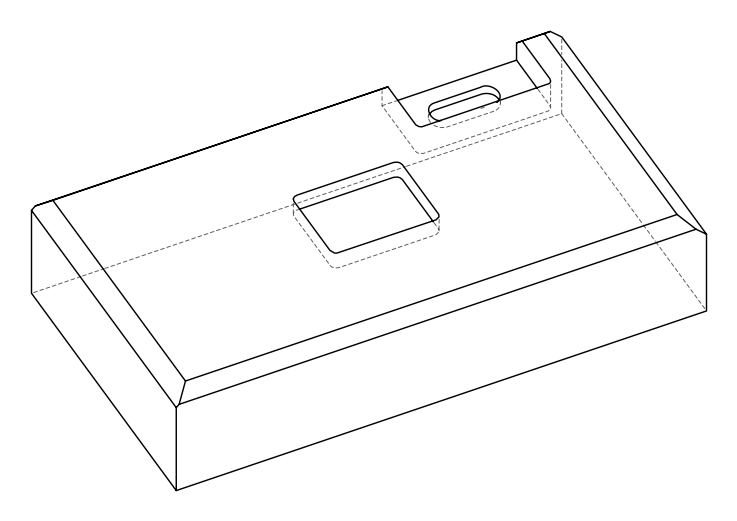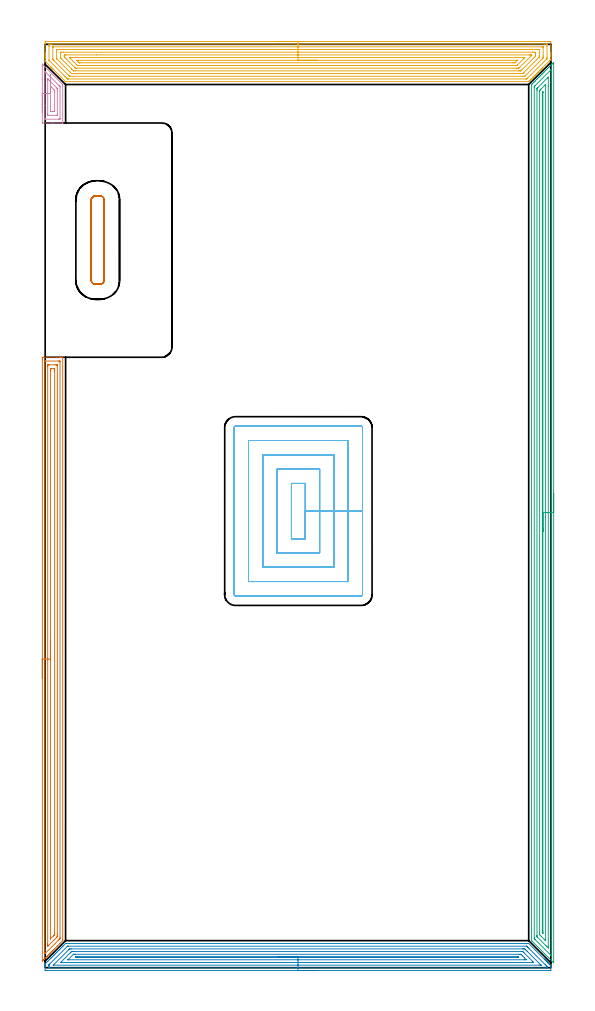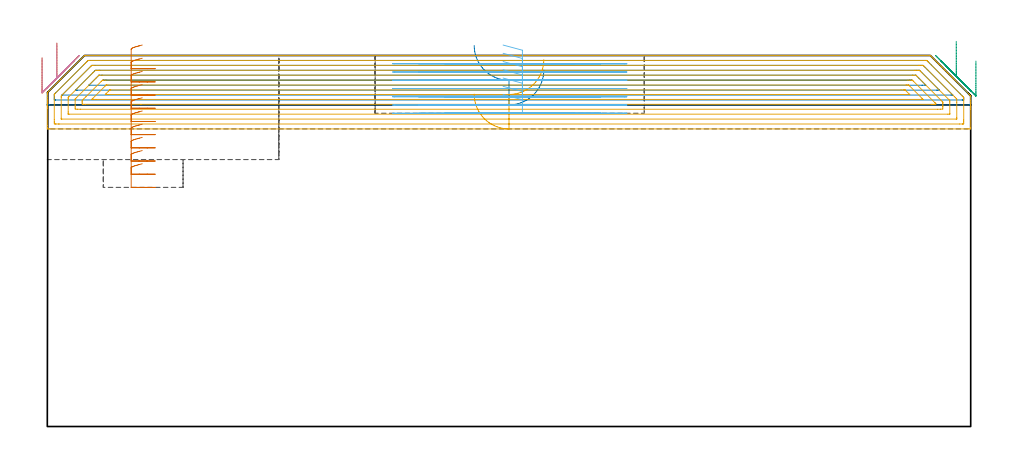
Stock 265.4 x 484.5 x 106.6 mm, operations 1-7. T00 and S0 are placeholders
(PLAN: 8 operations, 3 tool changes, 125.3 min)
(1 AREA_MILL | FG_CHAMFER_SURFACE | UGT0205_001 | 10.23 min | 18673 mm3)
(2 AREA_MILL_1 | FG_CHAMFER_SURFACE_1 | UGT0205_001 | 12.47 min | 26156 mm3)
(3 AREA_MILL_2 | FG_CHAMFER_SURFACE_2 | UGT0205_001 | 18.61 min | 31658 mm3)
(4 AREA_MILL_3 | FG_CHAMFER_SURFACE_3 | UGT0205_001 | 1.08 min | 2458 mm3)
(5 AREA_MILL_4 | FG_CHAMFER_SURFACE_4 | UGT0205_001 | 16.89 min | 57389 mm3)
(6 MILL_RECTANGULAR_POCKET | POCKET_RECTANGULAR_STRAIGHT | NXT0201_013 | Follow Part, ap 2.5, ae 75% | 14.51 min | 126625 mm3)
(7 MILL_RECTANGULAR_POCKET_1 | POCKET_RECTANGULAR_STRAIGHT_1 | UGT0201_010 | Follow Part, ap 4, ae 75% | 3.15 min | 50612 mm3)
(8 MILL_SLOT | SLOT_PARTIAL_RECTANGULAR | NXT0201_013 | Follow Part, ap 2.5, ae 75% | 48.41 min | 203400 mm3)
(TOOL UGT0205_001 | Chamfer Mill 20 x 3 x 45 deg. | D20 FL50 Z2)
(TOOL NXT0201_013 | ENDMILL 10mm | D10 FL30 Z4)
(TOOL UGT0201_010 | End Mill 16 mm | D16 FL22 Z2)
(OP 1 AREA_MILL)
G17 G21 G94 G90
T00 M6
G54
G17 G0 G90 X-1.5 Y151.9 S1061 M3
G43 Z116.6 H0
Z105.9
G94 G1 Y151.938 Z105.028 F250.
Y152.052 Z104.163
Y152.241 Z103.312
Y152.503 Z102.48
Y152.837 Z101.674
Y153.24 Z100.9
Y153.708 Z100.164
Y154.24 Z99.472
Y154.829 Z98.829
Y155.472 Z98.24
Y156.164 Z97.708
Y156.9 Z97.24
Y157.674 Z96.837
Y158.48 Z96.503
Y159.312 Z96.241
Y160.163 Z96.052
Y161.028 Z95.938
Y161.9 Z95.9
Y319.274
X-1.499 Y319.674 Z95.901
X-1.495 Y320.162 Z95.903
X-1.492 Y320.291 Z95.906
X-1.012 Y320.296 Z96.385
X-0.393 Y320.3 Z97.004
X6.06 Z103.455
X7.475 Z104.871
X7.828 Z105.223
X8.536 Z105.935
X8.81 Z106.209
X9.182 Y320.293 Z106.573
X9.197 Y320.291 Z106.588
X9.2 Y320.121 Z106.6
Y14.843
X9.205 Y14.2 Z106.593
X9.161 Y14.16 Z106.559
X9.154 Y14.154 Z106.553
X7.618 Y12.618 Z105.018
X6.278 Y11.277 Z103.676
X4.937 Y9.936 Z102.336
X4.49 Y9.489 Z101.888
X4.043 Y9.042 Z101.442
X3.596 Y8.595 Z100.994
X3.044 Y8.044 Z100.443
X2.819 Y7.817 Z100.215
X2.703 Y7.701 Z100.1
X2.18 Y7.179 Z99.579
X1.935 Y6.933 Z99.331
X1.809 Y6.807 Z99.206
X1.315 Y6.315 Z98.714
X1.051 Y6.049 Z98.446
X0.915 Y5.914 Z98.312
X0.45 Y5.45 Z97.85
X0.166 Y5.164 Z97.562
X-0.423 Y4.577 Z96.977
X-0.718 Y4.28 Z96.678
X-1.241 Y3.758 Z96.157
X-1.321 Y3.679 Z96.077
X-1.454 Y3.552 Z95.944
X-1.495 Y3.516 Z95.903
X-1.499 Y3.656 Z95.9
X-1.5 Y3.679
Y161.9
X-0.086 Z97.314
X-0.085 Y318.206 Z97.315
X-0.084 Y318.259 Z97.316
X-0.082 Y318.284 Z97.318
X-0.08 Y318.289 Z97.32
X-0.062 Y318.291 Z97.338
X0.348 Y318.299 Z97.748
X6.944 Z104.344
X7.422 Y318.297 Z104.822
X7.665 Y318.29 Z105.065
X7.779 Y318.283 Z105.179
X7.785 Y317.93 Z105.185
Y317.886
Y15.747
X7.779 Y15.322 Z105.179
X7.767 Y15.228 Z105.167
X7.711 Y15.168 Z105.111
X7.615 Y15.068 Z105.015
X7.403 Y14.853 Z104.803
X7.172 Y14.622 Z104.572
X0.161 Y7.612 Z97.561
X0.058 Y7.513 Z97.458
X-0.042 Y7.42 Z97.358
X-0.079 Y7.392 Z97.321
X-0.085 Y7.658 Z97.315
Y7.701
X-0.086 Y161.9 Z97.314
X1.328 Z98.728
X1.329 Y315.519 Z98.729
X1.331 Y316.099 Z98.731
X1.334 Y316.255 Z98.734
X1.335 Y316.286 Z98.735
X1.375 Y316.291 Z98.775
X1.443 Y316.298 Z98.843
X1.64 Y316.299 Z99.04
X2.325 Y316.3 Z99.725
X5.176 Z102.576
X5.862 Y316.299 Z103.262
X6.06 Y316.296 Z103.46
X6.259 Y316.29 Z103.659
X6.365 Y316.278 Z103.765
X6.367 Y316.203 Z103.767
X6.369 Y316.099 Z103.769
X6.371 Y315.784 Z103.771
Y17.22
X6.37 Y16.64 Z103.77
X6.367 Y16.33 Z103.767
X6.365 Y16.285 Z103.765
X6.345 Y16.256 Z103.745
X6.283 Y16.19 Z103.683
X6.06 Y15.96 Z103.46
X1.377 Y11.277 Z98.777
X1.358 Y11.263 Z98.758
X1.343 Y11.253 Z98.743
X1.335 Y11.277 Z98.735
X1.334 Y11.315 Z98.734
X1.33 Y11.59 Z98.73
X1.329 Y12.171 Z98.729
X1.328 Y12.486 Z98.728
Y161.9
X2.743 Z100.143
Y313.195
X2.744 Y313.417 Z100.144
X2.749 Y314.083 Z100.149
X2.76 Y314.29 Z100.16
X2.971 Y314.294 Z100.371
X3.408 Y314.3 Z100.808
X4.303 Z101.703
X4.731 Y314.294 Z102.131
X4.939 Y314.29 Z102.339
X4.95 Y314.173 Z102.35
X4.956 Y313.64 Z102.356
X4.957 Y313.417 Z102.357
Y312.744
Y17.756
X4.956 Y17.534 Z102.356
X4.953 Y17.367 Z102.353
X4.95 Y17.328 Z102.35
X4.935 Y17.295 Z102.335
X4.883 Y17.239 Z102.283
X4.735 Y17.086 Z102.135
X4.292 Y16.64 Z101.692
X2.887 Y15.236 Z100.287
X2.799 Y15.151 Z100.199
X2.762 Y15.119 Z100.162
X2.75 Y15.111 Z100.15
X2.747 Y15.136 Z100.147
X2.745 Y15.23 Z100.145
X2.743 Y15.525 Z100.143
Y15.747
Y161.9
Y162.772 Z100.181
Y163.636 Z100.295
Y164.488 Z100.483
Y165.32 Z100.746
Y166.126 Z101.08
Y166.9 Z101.482
Y167.636 Z101.951
Y168.328 Z102.482
Y168.971 Z103.072
Y169.56 Z103.715
Y170.091 Z104.407
Y170.56 Z105.143
Y170.963 Z105.916
Y171.297 Z106.722
Y171.559 Z107.554
Y171.748 Z108.406
Y171.862 Z109.271
Y171.9 Z110.143
G0 Z116.6
M5
M2
(OP 2 AREA_MILL_1)
G17 G21 G94 G90
T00 M6
G54
G17 G0 G90 X142.65 Y-1.5 S1061 M3
G43 Z116.6 H0
Z102.4
G94 G1 X142.612 Z101.528 F250.
X142.498 Z100.663
X142.309 Z99.812
X142.047 Z98.98
X141.713 Z98.174
X141.31 Z97.4
X140.842 Z96.664
X140.31 Z95.972
X139.721 Z95.329
X139.078 Z94.74
X138.386 Z94.208
X137.65 Z93.74
X136.876 Z93.337
X136.07 Z93.003
X135.238 Z92.741
X134.386 Z92.552
X133.522 Z92.438
X132.65 Z92.4
X0.602
X0.396 Y-1.499 Z92.401
X0.002 Y-1.491 Z92.405
X0. Y-1.333 Z92.565
Y0.742 Z94.637
Y1.36 Z95.259
Y1.626 Z95.525
Y1.759 Z95.658
X0.01 Y2.006 Z95.903
X0.068 Y2.067 Z95.965
X1.192 Y3.193 Z97.092
X2.274 Y4.275 Z98.173
X2.387 Y4.388 Z98.285
X2.735 Y4.735 Z98.635
X2.924 Y4.924 Z98.824
X3.157 Y5.158 Z99.057
X3.279 Y5.281 Z99.177
X3.655 Y5.655 Z99.555
X3.79 Y5.79 Z99.69
X4.333 Y6.336 Z100.231
X4.617 Y6.617 Z100.517
X4.63 Y6.63 Z100.53
X5.217 Y7.219 Z101.114
X5.509 Y7.509 Z101.409
X6.1 Y8.102 Z101.998
X6.387 Y8.387 Z102.287
X6.416 Y8.416 Z102.316
X6.984 Y8.986 Z102.882
X7.337 Y9.337 Z103.237
X7.867 Y9.869 Z103.765
X8.457 Y10.458 Z104.357
X8.632 Y10.633 Z104.531
X8.75 Y10.752 Z104.649
X9.341 Y11.341 Z105.24
X9.524 Y11.525 Z105.423
X9.634 Y11.635 Z105.532
X10.667 Y12.667 Z106.567
X10.704 Y12.697 Z106.586
X11.309 Y12.7 Z106.6
X253.099
X253.696 Y12.697 Z106.586
X253.733 Y12.667 Z106.567
X257.416 Y8.986 Z102.882
X261.832 Y4.57 Z98.466
X261.935 Y4.465 Z98.365
X262.021 Y4.379 Z98.278
X262.127 Y4.275 Z98.171
X262.227 Y4.173 Z98.073
X262.319 Y4.081 Z97.981
X262.421 Y3.981 Z97.877
X262.518 Y3.882 Z97.781
X262.616 Y3.784 Z97.684
X262.715 Y3.686 Z97.582
X262.81 Y3.591 Z97.49
X262.913 Y3.487 Z97.386
X263.01 Y3.392 Z97.288
X263.101 Y3.299 Z97.198
X263.211 Y3.189 Z97.089
X263.304 Y3.098 Z96.994
X263.393 Y3.008 Z96.907
X263.508 Y2.892 Z96.791
X263.599 Y2.803 Z96.699
X263.684 Y2.716 Z96.615
X263.806 Y2.595 Z96.494
X263.893 Y2.509 Z96.405
X263.976 Y2.425 Z96.324
X264.103 Y2.297 Z96.196
X264.187 Y2.214 Z96.111
X264.267 Y2.133 Z96.032
X264.4 Y2. Z95.899
X264.482 Y1.92 Z95.816
X264.559 Y1.842 Z95.741
X264.698 Y1.702 Z95.602
X264.776 Y1.626 Z95.522
X264.995 Y1.405 Z95.305
X265.217 Y1.184 Z95.083
X265.293 Y1.108 Z95.006
X265.3 Y1.099 Z94.997
Y0.731 Z94.631
Y-0.141 Z93.754
Y-1.333 Z92.564
X265.298 Y-1.491 Z92.405
X265.144 Y-1.497 Z92.403
X264.904 Y-1.5 Z92.4
X132.65
Y-0.086 Z93.814
X2.387 Y-0.085 Z93.815
X2.33 Y-0.084 Z93.816
X2.01 Y-0.076 Z93.824
X2.006 Y0.024 Z93.924
X2.001 Y0.24 Z94.14
X2. Y0.742 Z94.642
X2.001 Y1.124 Z95.024
X2.006 Y1.375 Z95.275
X2.01 Y1.5 Z95.4
X2.021 Y1.559 Z95.459
X2.082 Y1.626 Z95.526
X2.231 Y1.779 Z95.679
X2.387 Y1.937 Z95.837
X11.551 Y11.101 Z105.001
X11.645 Y11.193 Z105.093
X11.705 Y11.248 Z105.148
X11.737 Y11.276 Z105.176
X11.783 Y11.279 Z105.179
X12.201 Y11.285 Z105.185
X12.257
X252.472
X252.576 Y11.284 Z105.184
X252.628 Y11.281 Z105.181
X252.65 Y11.279 Z105.179
X252.689 Y11.249 Z105.149
X253.099 Y10.849 Z104.749
X253.492 Y10.458 Z104.358
X253.991 Y9.959 Z103.859
X262.325 Y1.626 Z95.526
X262.913 Y1.035 Z94.935
X263.198 Y0.742 Z94.642
X263.29 Y0.644 Z94.544
X263.294 Y0.551 Z94.451
X263.298 Y0.362 Z94.262
X263.292 Y-0.023 Z93.877
X263.29 Y-0.07 Z93.83
X263.275 Y-0.079 Z93.821
X263.227 Y-0.082 Z93.818
X263.123 Y-0.084 Z93.816
X262.913 Y-0.086 Z93.814
X262.858
X132.65
Y1.328 Z95.228
X4.387 Y1.329 Z95.229
X4.339 Y1.33 Z95.23
X4.258 Y1.334 Z95.234
X4.246 Y1.335 Z95.235
X4.248 Y1.34 Z95.24
X4.266 Y1.364 Z95.264
X4.296 Y1.396 Z95.296
X4.349 Y1.45 Z95.35
X12.474 Y9.574 Z103.474
X12.681 Y9.778 Z103.678
X12.742 Y9.836 Z103.736
X12.767 Y9.856 Z103.756
X12.799 Y9.866 Z103.766
X13.093 Y9.868 Z103.768
X13.686 Y9.871 Z103.771
X250.422
X251.016 Y9.87 Z103.77
X251.315 Y9.868 Z103.768
X251.61 Y9.864 Z103.764
X251.916 Y9.574 Z103.474
X252.207 Y9.292 Z103.192
X252.81 Y8.691 Z102.591
X253.099 Y8.402 Z102.302
X260.049 Y1.451 Z95.351
X260.111 Y1.387 Z95.287
X260.143 Y1.35 Z95.25
X260.153 Y1.337 Z95.237
X260.143 Y1.335 Z95.235
X259.945 Y1.332 Z95.232
X259.644 Y1.329 Z95.229
X132.65 Y1.328 Z95.228
Y2.743 Z96.643
X8.632
X8.395 Y2.744 Z96.644
X8.178 Y2.747 Z96.647
X8.116 Y2.749 Z96.649
X8.147 Y2.788 Z96.688
X8.197 Y2.846 Z96.746
X8.243 Y2.894 Z96.794
X13.157 Y7.808 Z101.708
X13.572 Y8.217 Z102.117
X13.715 Y8.354 Z102.254
X13.826 Y8.45 Z102.35
X13.985 Y8.454 Z102.354
X14.223 Y8.456 Z102.356
X14.878 Y8.457 Z102.357
X15.114
X249.767
X250.422 Y8.455 Z102.355
X250.516 Y8.453 Z102.353
X250.57 Y8.45 Z102.35
X250.622 Y8.417 Z102.317
X250.831 Y8.214 Z102.114
X251.243 Y7.808 Z101.708
X255.776 Y3.276 Z97.176
X256.081 Y2.968 Z96.868
X256.228 Y2.815 Z96.715
X256.29 Y2.75 Z96.65
X256.25 Y2.748 Z96.648
X255.776 Y2.744 Z96.644
X255.539 Y2.743 Z96.643
X132.65
Y4.157 Z98.057
X12.081
X12.002 Y4.158 Z98.058
X11.974 Y4.16 Z98.06
X11.972 Y4.162 Z98.062
X11.975 Y4.169 Z98.069
X12.012 Y4.211 Z98.111
X12.074 Y4.275 Z98.175
X12.137 Y4.339 Z98.239
X14.724 Y6.925 Z100.825
X14.802 Y6.999 Z100.899
X14.832 Y7.023 Z100.923
X14.852 Y7.036 Z100.936
X14.878 Y7.037 Z100.937
X15.651 Y7.043 Z100.943
X15.77
X248.638
X249.415 Y7.039 Z100.939
X249.53 Y7.036 Z100.936
X249.561 Y7.029 Z100.929
X249.599 Y6.995 Z100.895
X249.674 Y6.925 Z100.825
X250.422 Y6.179 Z100.079
X251.444 Y5.158 Z99.058
X252.207 Y4.394 Z98.294
X252.321 Y4.275 Z98.175
X252.425 Y4.164 Z98.064
X252.323 Y4.16 Z98.06
X252.207 Y4.159 Z98.059
X251.434 Y4.157 Z98.057
X251.315
X132.65
Y5.571 Z99.471
X16.662
X16.242 Y5.574 Z99.474
X16.187 Y5.577 Z99.477
X15.93 Y5.6 Z99.5
X16.192 Y5.624 Z99.524
X16.245 Y5.626 Z99.526
X16.662 Y5.628 Z99.528
X17.079 Y5.629 Z99.529
X247.746 Y5.628 Z99.528
X248.166 Y5.626 Z99.526
X248.22 Y5.623 Z99.523
X248.473 Y5.6 Z99.5
X248.215 Y5.578 Z99.478
X247.804 Y5.572 Z99.472
X247.746
X132.65 Y5.571 Z99.471
X131.778 Z99.509
X130.914 Z99.623
X130.062 Z99.812
X129.23 Z100.074
X128.424 Z100.408
X127.65 Z100.811
X126.914 Z101.28
X126.222 Z101.811
X125.579 Z102.4
X124.99 Z103.043
X124.458 Z103.735
X123.99 Z104.471
X123.587 Z105.245
X123.253 Z106.051
X122.991 Z106.883
X122.802 Z107.735
X122.688 Z108.6
X122.65 Z109.471
G0 Z116.6
M5
M2
(OP 3 AREA_MILL_2)
G17 G21 G94 G90
T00 M6
G54
G17 G0 G90 X266.8 Y248.8 S1061 M3
G43 Z116.6 H0
Z105.
G94 G1 Y248.762 Z104.128 F250.
Y248.648 Z103.263
Y248.459 Z102.412
Y248.197 Z101.58
Y247.863 Z100.774
Y247.46 Z100.
Y246.992 Z99.264
Y246.46 Z98.572
Y245.871 Z97.929
Y245.228 Z97.34
Y244.536 Z96.808
Y243.8 Z96.34
Y243.026 Z95.937
Y242.22 Z95.603
Y241.388 Z95.341
Y240.537 Z95.152
Y239.672 Z95.038
Y238.8 Z95.
X266.799 Y2.755 Z95.001
X266.794 Y2.617 Z95.004
X266.749 Y2.658 Z95.05
X266.62 Y2.78 Z95.179
X255.444 Y13.956 Z106.355
X255.226 Y14.178 Z106.569
X255.204 Y14.205 Z106.589
X255.2 Y14.403 Z106.6
Y463.202
X255.196 Y463.388 Z106.596
X255.227 Y463.429 Z106.568
X255.444 Y463.645 Z106.355
X255.552 Y463.753 Z106.247
X256.136 Y464.337 Z105.66
X256.338 Y464.539 Z105.461
X256.409 Y464.61 Z105.39
X257.02 Y465.222 Z104.776
X257.232 Y465.433 Z104.567
X257.266 Y465.466 Z104.534
X257.904 Y466.106 Z103.892
X258.123 Y466.323 Z103.677
X258.789 Y466.991 Z103.008
X258.98 Y467.18 Z102.82
X259.021 Y467.221 Z102.779
X259.673 Y467.875 Z102.123
X259.837 Y468.037 Z101.963
X259.915 Y468.115 Z101.885
X260.558 Y468.759 Z101.239
X260.694 Y468.894 Z101.106
X260.808 Y469.009 Z100.991
X261. Y469.201 Z100.798
X261.105 Y469.307 Z100.692
X261.702 Y469.903 Z100.097
X261.884 Y470.086 Z99.913
X261.999 Y470.201 Z99.798
X262.596 Y470.797 Z99.203
X262.769 Y470.97 Z99.028
X263.49 Y471.691 Z98.309
X263.653 Y471.855 Z98.144
X264.384 Y472.585 Z97.415
X264.538 Y472.739 Z97.259
X264.978 Y473.178 Z96.822
X265.278 Y473.479 Z96.521
X265.422 Y473.624 Z96.374
X265.835 Y474.035 Z95.965
X265.875 Y474.075 Z95.925
X266.172 Y474.373 Z95.627
X266.307 Y474.508 Z95.49
X266.692 Y474.892 Z95.108
X266.749 Y474.949 Z95.051
X266.771 Y474.969 Z95.029
X266.795 Y474.983 Z95.004
X266.8 Y474.969 Z95.
Y238.8
X265.386 Z96.414
Y6.803
X265.385 Y6.619 Z96.415
X265.383 Y6.528 Z96.417
X265.38 Y6.485 Z96.42
X265.379 Y6.483 Z96.421
X265.364 Y6.494 Z96.436
X265.268 Y6.585 Z96.532
X265.046 Y6.803 Z96.754
X257. Y14.85 Z104.8
X256.844 Y15.007 Z104.956
X256.72 Y15.136 Z105.08
X256.639 Y15.223 Z105.161
X256.621 Y15.255 Z105.179
X256.62 Y15.279 Z105.18
X256.614 Y15.706 Z105.186
Y461.856
X256.617 Y462.285 Z105.183
X256.619 Y462.338 Z105.181
X256.622 Y462.36 Z105.178
X256.634 Y462.376 Z105.166
X256.692 Y462.439 Z105.108
X256.788 Y462.538 Z105.012
X257. Y462.751 Z104.8
X265.143 Y470.893 Z96.657
X265.237 Y470.984 Z96.563
X265.338 Y471.08 Z96.462
X265.379 Y471.116 Z96.421
X265.385 Y470.834 Z96.415
X265.386 Y470.797 Z96.414
Y238.8
X263.972 Z97.828
X263.971 Y11.273 Z97.829
X263.97 Y10.953 Z97.83
X263.966 Y10.379 Z97.834
X263.965 Y10.357 Z97.835
X263.929 Y10.379 Z97.871
X263.653 Y10.649 Z98.147
X263.026 Y11.273 Z98.774
X262.769 Y11.53 Z99.031
X258.177 Y16.123 Z103.623
X258.093 Y16.21 Z103.707
X258.052 Y16.256 Z103.748
X258.036 Y16.278 Z103.764
X258.034 Y16.317 Z103.766
X258.03 Y16.638 Z103.77
X258.029 Y16.959 Z103.771
Y460.39
X258.031 Y460.962 Z103.769
X258.034 Y461.279 Z103.766
X258.036 Y461.325 Z103.764
X258.058 Y461.35 Z103.742
X258.121 Y461.418 Z103.679
X258.347 Y461.647 Z103.453
X258.451 Y461.752 Z103.349
X263.921 Y467.221 Z97.879
X263.941 Y467.236 Z97.859
X263.955 Y467.246 Z97.845
X263.965 Y467.221 Z97.835
X263.969 Y467.025 Z97.831
X263.971 Y466.9 Z97.829
X263.972 Y462.455 Z97.828
Y238.8
X262.557 Z99.243
Y14.85
X262.556 Y14.305 Z99.244
X262.555 Y14.251 Z99.245
X262.552 Y14.215 Z99.248
X262.551 Y14.21 Z99.249
X262.531 Y14.227 Z99.269
X262.323 Y14.43 Z99.477
X261.899 Y14.85 Z99.901
X260.111 Y16.638 Z101.689
X259.45 Y17.311 Z102.35
X259.443 Y18.426 Z102.357
Y459.854
X259.445 Y460.068 Z102.355
X259.448 Y460.238 Z102.352
X259.449 Y460.277 Z102.351
X259.469 Y460.308 Z102.331
X259.521 Y460.365 Z102.279
X259.67 Y460.519 Z102.13
X260.111 Y460.962 Z101.689
X262.336 Y463.188 Z99.464
X262.408 Y463.259 Z99.392
X262.496 Y463.344 Z99.304
X262.533 Y463.377 Z99.267
X262.548 Y463.389 Z99.252
X262.55 Y463.371 Z99.25
X262.553 Y463.271 Z99.247
X262.557 Y462.965 Z99.243
Y238.8
X261.143 Z100.657
Y19.175
X261.142 Y18.426 Z100.658
X261.14 Y18.284 Z100.66
X261.136 Y18.138 Z100.664
X261.129 Y18.08 Z100.671
X261.077 Y18.128 Z100.723
X261. Y18.203 Z100.8
X260.891 Y18.318 Z100.909
X260.866 Y18.346 Z100.934
X260.862 Y18.378 Z100.938
X260.86 Y18.426 Z100.94
X260.858 Y18.57 Z100.942
X260.857 Y458.425 Z100.943
X260.863 Y459.174 Z100.937
X260.864 Y459.242 Z100.936
X260.893 Y459.283 Z100.907
X261. Y459.395 Z100.8
X261.115 Y459.507 Z100.685
X261.137 Y459.526 Z100.663
X261.139 Y459.492 Z100.661
X261.141 Y459.416 Z100.659
X261.143 Y459.319 Z100.657
Y459.174
Y238.8
Y237.928 Z100.695
Y237.064 Z100.809
Y236.212 Z100.998
Y235.38 Z101.26
Y234.574 Z101.594
Y233.8 Z101.997
Y233.064 Z102.465
Y232.372 Z102.996
Y231.729 Z103.586
Y231.14 Z104.229
Y230.609 Z104.921
Y230.14 Z105.657
Y229.737 Z106.431
Y229.403 Z107.237
Y229.141 Z108.069
Y228.952 Z108.92
Y228.838 Z109.785
Y228.8 Z110.657
G0 Z116.6
M5
M2
(OP 4 AREA_MILL_3)
G17 G21 G94 G90
T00 M6
G54
G17 G0 G90 X-1.5 Y448.65 S1061 M3
G43 Z116.6 H0
Z105.9
G94 G1 Y448.688 Z105.028 F250.
Y448.802 Z104.163
Y448.991 Z103.312
Y449.253 Z102.48
Y449.587 Z101.674
Y449.99 Z100.9
Y450.458 Z100.164
Y450.99 Z99.472
Y451.579 Z98.829
Y452.222 Z98.24
Y452.914 Z97.708
Y453.65 Z97.24
Y454.424 Z96.837
Y455.23 Z96.503
Y456.062 Z96.241
Y456.913 Z96.052
Y457.778 Z95.938
Y458.65 Z95.9
X-1.499 Y473.966
X-1.493 Y474.083 Z95.903
X-1.454 Y474.048 Z95.942
X-1.337 Y473.936 Z96.061
X-1.102 Y473.702 Z96.298
X9.161 Y463.439 Z106.56
X9.205 Y463.387 Z106.592
X9.2 Y463.064 Z106.6
Y443.217
X9.195 Y443.21 Z106.595
X9.163 Y443.2 Z106.562
X4.258 Z101.658
X3.408 Z100.802
X-1.24 Z96.156
X-1.441 Y443.204 Z95.954
X-1.491 Y443.21 Z95.904
X-1.498 Y443.26 Z95.898
X-1.5 Y443.658 Z95.9
Y458.65
X-0.086 Z97.314
Y469.19
X-0.084 Y470.07 Z97.316
X-0.082 Y470.115 Z97.318
X-0.072 Y470.212 Z97.328
X-0.044 Y470.192 Z97.356
X-0.034 Y470.182 Z97.366
X7.237 Y462.913 Z104.637
X7.526 Y462.619 Z104.926
X7.715 Y462.423 Z105.115
X7.779 Y462.346 Z105.179
X7.781 Y462.324 Z105.181
X7.785 Y462.22 Z105.185
Y445.464
Y445.421
X7.779 Y445.221 Z105.179
X7.388 Y445.207 Z104.788
X7.165 Y445.201 Z104.565
X-0.034 Z97.366
X-0.055 Y445.204 Z97.345
X-0.073 Y445.209 Z97.327
X-0.079 Y445.232 Z97.321
X-0.085 Y445.378 Z97.315
X-0.086 Y452.456 Z97.314
Y458.65
X1.328 Z98.728
X1.329 Y465.705 Z98.729
X1.33 Y466.015 Z98.73
X1.334 Y466.326 Z98.734
X1.335 Y466.351 Z98.735
X1.359 Y466.332 Z98.759
X1.424 Y466.273 Z98.824
X1.521 Y466.18 Z98.921
X1.64 Y466.061 Z99.04
X6.06 Y461.64 Z103.46
X6.232 Y461.466 Z103.632
X6.317 Y461.377 Z103.717
X6.356 Y461.333 Z103.756
X6.364 Y461.296 Z103.764
X6.369 Y460.988 Z103.769
X6.371 Y460.414 Z103.771
Y460.103
Y447.757
X6.37 Y447.446 Z103.77
X6.367 Y447.24 Z103.767
X6.364 Y447.21 Z103.764
X6.358 Y447.207 Z103.758
X6.332 Y447.203 Z103.732
X6.277 Y447.201 Z103.677
X1.625 Y447.2 Z99.025
X1.424 Y447.209 Z98.824
X1.335 Y447.214 Z98.735
X1.332 Y447.262 Z98.732
X1.33 Y447.315 Z98.73
X1.329 Y447.496 Z98.729
X1.328 Y448.067 Z98.728
Y458.65
X2.743 Z100.143
Y462.178
X2.745 Y462.367 Z100.145
X2.748 Y462.462 Z100.148
X2.75 Y462.489 Z100.15
X2.777 Y462.464 Z100.177
X3.072 Y462.178 Z100.472
X4.292 Y460.959 Z101.692
X4.835 Y460.414 Z102.235
X4.912 Y460.329 Z102.312
X4.95 Y460.284 Z102.35
X4.952 Y460.247 Z102.352
X4.955 Y460.082 Z102.355
X4.957 Y459.75 Z102.357
Y459.532
Y449.499
X4.955 Y449.333 Z102.355
X4.953 Y449.251 Z102.353
X4.951 Y449.217 Z102.351
X4.916 Y449.208 Z102.316
X4.292 Y449.202 Z101.692
X4.04 Y449.2 Z101.44
X3.408 Y449.201 Z100.808
X3.155 Y449.202 Z100.555
X2.759 Y449.21 Z100.159
X2.749 Y449.217 Z100.149
X2.747 Y449.238 Z100.147
X2.744 Y449.291 Z100.144
X2.743 Y449.398 Z100.143
Y449.613
Y458.65
Y459.522 Z100.181
Y460.386 Z100.295
Y461.238 Z100.483
Y462.07 Z100.746
Y462.876 Z101.08
Y463.65 Z101.482
Y464.386 Z101.951
Y465.078 Z102.482
Y465.721 Z103.072
Y466.31 Z103.715
Y466.841 Z104.407
Y467.31 Z105.143
Y467.713 Z105.916
Y468.047 Z106.722
Y468.309 Z107.554
Y468.498 Z108.406
Y468.612 Z109.271
Y468.65 Z110.143
G0 Z116.6
M5
M2
(OP 5 AREA_MILL_4)
G17 G21 G94 G90
T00 M6
G54
G17 G0 G90 X122.65 Y486. S1061 M3
G43 Z116.6 H0
Z95.5
G94 G1 X122.688 Z94.628 F250.
X122.802 Z93.764
X122.991 Z92.912
X123.253 Z92.08
X123.587 Z91.274
X123.99 Z90.5
X124.458 Z89.764
X124.99 Z89.072
X125.579 Z88.429
X126.222 Z87.84
X126.914 Z87.309
X127.65 Z86.84
X128.424 Z86.437
X129.23 Z86.103
X130.062 Z85.841
X130.913 Z85.652
X131.778 Z85.538
X132.65 Z85.5
X264.261
X264.698 Y485.999 Z85.501
X265.129 Y485.995 Z85.503
X265.29 Y485.992 Z85.506
X265.3 Y485.569 Z85.928
Y480.29 Z91.205
Y479.718 Z91.78
Y479.41 Z92.087
Y478.838 Z92.659
Y478.53 Z92.966
Y477.914 Z93.585
Y476.555 Z94.944
X265.299 Y476.502 Z94.996
X265.293 Y476.492 Z95.006
X265.132 Y476.33 Z95.166
X264.995 Y476.195 Z95.304
X264.714 Y475.914 Z95.586
X260.922 Y472.121 Z99.378
X260.878 Y472.077 Z99.42
X260.832 Y472.031 Z99.468
X260.633 Y471.832 Z99.667
X260.585 Y471.784 Z99.713
X260.534 Y471.734 Z99.765
X260.343 Y471.543 Z99.956
X260.292 Y471.49 Z100.007
X260.237 Y471.436 Z100.063
X260.054 Y471.253 Z100.246
X259.998 Y471.197 Z100.3
X259.939 Y471.139 Z100.36
X259.765 Y470.964 Z100.535
X259.705 Y470.904 Z100.593
X259.642 Y470.841 Z100.658
X259.475 Y470.675 Z100.824
X259.412 Y470.61 Z100.886
X258.752 Y469.952 Z101.548
X258.532 Y469.73 Z101.766
X257.907 Y469.107 Z102.393
X257.857 Y469.057 Z102.442
X257.652 Y468.85 Z102.646
X257.062 Y468.262 Z103.238
X256.965 Y468.165 Z103.334
X256.772 Y467.97 Z103.526
X256.217 Y467.417 Z104.083
X256.073 Y467.272 Z104.226
X255.892 Y467.09 Z104.406
X255.372 Y466.572 Z104.928
X255.012 Y466.21 Z105.286
X254.527 Y465.726 Z105.773
X254.132 Y465.331 Z106.166
X253.991 Y465.191 Z106.308
X253.84 Y465.039 Z106.46
X253.7 Y464.897 Z106.594
X253.545 Y464.9 Z106.6
X10.863
X10.7 Y464.897 Z106.595
X10.555 Y465.044 Z106.454
X4.108 Y471.49 Z100.006
X4.05 Y471.55 Z99.949
X3.874 Y471.726 Z99.773
X3.815 Y471.784 Z99.713
X3.76 Y471.839 Z99.66
X3.576 Y472.023 Z99.476
X3.522 Y472.077 Z99.42
X3.471 Y472.129 Z99.37
X3.279 Y472.321 Z99.178
X3.229 Y472.37 Z99.127
X3.181 Y472.418 Z99.081
X2.981 Y472.618 Z98.881
X2.935 Y472.663 Z98.834
X2.892 Y472.707 Z98.792
X2.684 Y472.916 Z98.583
X0.305 Y475.295 Z96.204
X0.148 Y475.45 Z96.047
X0.007 Y475.593 Z95.905
X0. Y475.602 Z95.895
Y475.977 Z95.523
Y477.034 Z94.465
Y477.65 Z93.846
Y477.958 Z93.539
Y478.53 Z92.967
Y478.838 Z92.66
Y479.41 Z92.085
Y480.004 Z91.492
Y484.976 Z86.521
X0.005 Y485.569 Z85.928
X0.01 Y485.992 Z85.506
X0.17 Y485.995 Z85.503
X0.602 Y486. Z85.5
X132.65
Y484.586 Z86.914
X262.126
X262.913 Y484.585 Z86.915
X263.02 Y484.584 Z86.916
X263.266 Y484.579 Z86.921
X263.29 Y484.499 Z87.001
X263.296 Y484.312 Z87.188
X263.299 Y483.81 Z87.69
X263.3 Y483.428 Z88.072
Y477.65 Z93.85
X263.298 Y477.27 Z94.23
X263.293 Y477.019 Z94.481
X263.29 Y476.959 Z94.541
X263.247 Y476.909 Z94.591
X263.117 Y476.77 Z94.73
X263.017 Y476.668 Z94.832
X262.913 Y476.563 Z94.937
X253.099 Y466.749 Z104.751
X252.827 Y466.479 Z105.021
X252.735 Y466.392 Z105.108
X252.678 Y466.34 Z105.16
X252.646 Y466.321 Z105.179
X252.101 Y466.314 Z105.186
X12.095
X11.899 Y466.316 Z105.184
X11.801 Y466.319 Z105.181
X11.756 Y466.321 Z105.179
X11.676 Y466.386 Z105.114
X11.309 Y466.744 Z104.756
X10.96 Y467.09 Z104.41
X10.416 Y467.633 Z103.867
X2.161 Y475.89 Z95.61
X2.088 Y475.966 Z95.534
X2.035 Y476.027 Z95.473
X2.01 Y476.059 Z95.441
X2.007 Y476.081 Z95.419
X2.001 Y476.27 Z95.23
X2. Y483.311 Z88.189
X2.001 Y483.81 Z87.69
X2.003 Y484.188 Z87.312
X2.01 Y484.565 Z86.935
X2.387 Y484.581 Z86.919
X2.494 Y484.583 Z86.917
X3.279 Y484.586 Z86.914
X3.384
X132.65
Y483.172 Z88.328
X261.129 Y483.171 Z88.329
X261.211 Y483.17 Z88.33
X261.275 Y483.167 Z88.333
X261.288 Y483.165 Z88.335
X261.291 Y483.146 Z88.354
X261.296 Y483.098 Z88.402
X261.299 Y482.93 Z88.57
X261.3 Y482.761 Z88.739
Y478.361 Z93.139
X261.298 Y477.65 Z93.85
X261.296 Y477.485 Z94.015
X261.29 Y477.427 Z94.073
X261.262 Y477.373 Z94.127
X261.129 Y477.232 Z94.268
X260.898 Y476.998 Z94.502
X260.671 Y476.77 Z94.73
X252.038 Y468.137 Z103.363
X251.869 Y467.97 Z103.53
X251.682 Y467.79 Z103.71
X251.629 Y467.74 Z103.76
X251.553 Y467.735 Z103.765
X251.315 Y467.732 Z103.768
X250.667 Y467.729 Z103.771
X250.422
X13.338
X13.093 Y467.73 Z103.77
X12.848 Y467.734 Z103.766
X12.782 Y467.735 Z103.765
X12.746 Y467.765 Z103.735
X12.673 Y467.833 Z103.667
X12.53 Y467.97 Z103.53
X4.609 Y475.89 Z95.61
X4.171 Y476.33 Z95.17
X4.065 Y476.442 Z95.058
X4.014 Y476.497 Z95.003
X4.008 Y476.601 Z94.899
X4.003 Y476.77 Z94.73
X4. Y476.938 Z94.562
X4.001 Y482.93 Z88.57
X4.002 Y483.096 Z88.404
X4.008 Y483.154 Z88.346
X4.012 Y483.166 Z88.334
X4.019 Y483.167 Z88.333
X4.048 Y483.17 Z88.33
X4.171 Y483.171 Z88.329
X132.65 Y483.172 Z88.328
Y481.757 Z89.743
X258.749
X259.179 Y481.755 Z89.745
X259.276 Y481.752 Z89.748
X259.289 Y481.751 Z89.749
X259.293 Y481.734 Z89.766
X259.297 Y481.687 Z89.813
X259.299 Y481.592 Z89.908
X259.3 Y478.53 Z92.97
X259.297 Y478.112 Z93.388
X259.292 Y477.903 Z93.597
X259.29 Y477.853 Z93.647
X259.267 Y477.824 Z93.676
X259.22 Y477.773 Z93.727
X259.1 Y477.65 Z93.85
X251.181 Y469.73 Z101.77
X250.801 Y469.357 Z102.143
X250.67 Y469.231 Z102.269
X250.567 Y469.15 Z102.35
X250.422 Y469.147 Z102.353
X250.124 Y469.144 Z102.356
X249.53 Y469.143 Z102.357
X249.234
X14.878
X14.579 Y469.145 Z102.355
X13.985 Y469.15 Z102.35
X13.797 Y469.164 Z102.336
X13.093 Y469.856 Z101.644
X6.18 Y476.77 Z94.73
X6.087 Y476.865 Z94.635
X6.034 Y476.925 Z94.575
X6.01 Y476.955 Z94.545
X6.008 Y476.979 Z94.521
X6.003 Y477.188 Z94.312
X6. Y477.606 Z93.894
Y481.126 Z90.374
X6.001 Y481.588 Z89.912
X6.003 Y481.692 Z89.808
X6.007 Y481.743 Z89.757
X6.01 Y481.75 Z89.75
X6.02 Y481.753 Z89.747
X6.053 Y481.755 Z89.745
X6.252 Y481.757 Z89.743
X132.65
Y480.343 Z91.157
X255.776
X256.617 Y480.34 Z91.16
X256.668 Y480.338 Z91.162
X257.29 Y480.29 Z91.21
X257.298 Y479.668 Z91.832
X257.299 Y479.41 Z92.09
Y478.787 Z92.713
X257.297 Y478.53 Z92.97
X257.292 Y478.374 Z93.126
X257.289 Y478.299 Z93.201
X257.24 Y478.247 Z93.253
X257.101 Y478.103 Z93.397
X256.668 Y477.666 Z93.834
X250.014 Y471.013 Z100.487
X249.609 Y470.61 Z100.89
X249.567 Y470.574 Z100.926
X249.553 Y470.564 Z100.936
X249.53 Y470.563 Z100.937
X248.692 Y470.557 Z100.943
X248.638
X15.77
X14.927 Y470.561 Z100.939
X14.878 Y470.564 Z100.936
X14.838 Y470.572 Z100.928
X14.797 Y470.61 Z100.89
X13.985 Y471.413 Z100.087
X13.908 Y471.49 Z100.01
X8.349 Y477.049 Z94.451
X8.009 Y477.412 Z94.088
X8.006 Y477.426 Z94.074
X8.002 Y477.458 Z94.042
X8.001 Y477.522 Z93.978
X8. Y477.65 Z93.85
X8.001 Y479.41 Z92.09
X8.004 Y480.029 Z91.471
X8.01 Y480.29 Z91.21
X8.583 Y480.338 Z91.162
X8.632 Y480.34 Z91.16
X9.47 Y480.343 Z91.157
X9.524
X132.65
Y478.929 Z92.571
X253.991
X254.48 Y478.928 Z92.572
X254.883 Y478.925 Z92.575
X255.279 Y478.922 Z92.578
X255.29 Y478.777 Z92.723
X255.285 Y478.745 Z92.755
X255.239 Y478.694 Z92.806
X255.178 Y478.628 Z92.872
X255.082 Y478.53 Z92.97
X254.984 Y478.431 Z93.069
X248.922 Y472.37 Z99.13
X248.78 Y472.23 Z99.27
X248.638 Y472.092 Z99.408
X248.511 Y471.978 Z99.522
X248.394 Y471.976 Z99.524
X248.149 Y471.973 Z99.527
X247.746 Y471.971 Z99.529
X247.258
X16.662 Y471.972 Z99.528
X16.171 Y471.975 Z99.525
X15.973 Y471.978 Z99.522
X15.874 Y471.985 Z99.515
X15.77 Y472.083 Z99.417
X15.479 Y472.37 Z99.13
X11.078 Y476.77 Z94.73
X10.416 Y477.433 Z94.067
X10.206 Y477.65 Z93.85
X10.01 Y477.857 Z93.643
X10.005 Y478.056 Z93.444
X10.01 Y478.53 Z92.97
X10.019 Y478.922 Z92.578
X10.416 Y478.925 Z92.575
X10.905 Y478.928 Z92.572
X26.903 Y478.929 Z92.571
X132.65
Y477.515 Z93.985
X251.315 Y477.514 Z93.986
X251.453 Y477.513 Z93.987
X251.555 Y477.51 Z93.99
X251.596 Y477.508 Z93.992
X251.594 Y477.503 Z93.997
X251.532 Y477.435 Z94.065
X251.405 Y477.303 Z94.197
X251.315 Y477.212 Z94.288
X247.746 Y473.644 Z97.856
X247.544 Y473.449 Z98.051
X247.495 Y473.405 Z98.095
X247.464 Y473.392 Z98.108
X247.419 Y473.39 Z98.11
X247.231 Y473.387 Z98.113
X246.854 Y473.386 Z98.114
X246.716 Y473.385 Z98.115
X17.417
X17.04 Y473.388 Z98.112
X16.946 Y473.39 Z98.11
X16.926 Y473.392 Z98.108
X16.899 Y473.41 Z98.09
X16.835 Y473.469 Z98.031
X16.662 Y473.636 Z97.864
X13.093 Y477.205 Z94.295
X12.868 Y477.437 Z94.063
X12.827 Y477.482 Z94.018
X12.81 Y477.508 Z93.992
X12.855 Y477.509 Z93.991
X13.093 Y477.513 Z93.987
X13.231 Y477.514 Z93.986
X13.985 Y477.515 Z93.985
X132.65
Y476.1 Z95.4
X247.533
X247.6 Y476.099 Z95.401
X247.746 Y476.096 Z95.404
Y476.093 Z95.407
X246.663 Y475.01 Z96.49
X246.521 Y474.873 Z96.627
X246.467 Y474.825 Z96.675
X246.445 Y474.807 Z96.693
X246.388 Y474.805 Z96.695
X246.173 Y474.801 Z96.699
X245.961 Y474.8 Z96.7
X245.282
X18.233
X18.091 Y474.802 Z96.698
X17.978 Y474.805 Z96.695
X17.95 Y474.808 Z96.692
X17.938 Y474.815 Z96.685
X17.914 Y474.836 Z96.664
X17.737 Y475.01 Z96.49
X17.554 Y475.192 Z96.308
X16.858 Y475.89 Z95.61
X16.662 Y476.089 Z95.411
X16.661 Y476.097 Z95.403
X17.341 Y476.1 Z95.4
X17.554
X132.65
X133.522 Z95.438
X134.386 Z95.551
X135.238 Z95.74
X136.07 Z96.003
X136.876 Z96.336
X137.65 Z96.739
X138.386 Z97.208
X139.078 Z97.739
X139.721 Z98.328
X140.31 Z98.972
X140.841 Z99.664
X141.31 Z100.4
X141.713 Z101.173
X142.047 Z101.979
X142.309 Z102.811
X142.498 Z103.663
X142.612 Z104.528
X142.65 Z105.4
G0 Z116.6
M5
M2
(OP 6 MILL_RECTANGULAR_POCKET)
G17 G21 G94 G90
T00 M6
G54
G17 G0 G90 X130.954 Y225.1 S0 M3
G43 Z116.6 H0
Z109.6
G94 G1 X136.5 Z108.114 F250.
Y239.6 Z104.228
Y254.1 F500.
X129.2
Y225.1
X136.5
Y239.6
X144.
Y261.6
X121.7
Y217.6
X144.
Y239.6
X151.5
Y269.1
X114.2
Y210.1
X151.5
Y239.6
X159.
Y276.6
X106.7
Y202.6
X159.
Y239.6
X166.5
Y283.5
G3 X165.9 Y284.1 R0.6
G1 X99.8
G3 X99.2 Y283.5 R0.6
G1 Y195.7
G3 X99.8 Y195.1 R0.6
G1 X165.9
G3 X166.5 Y195.7 R0.6
G1 Y239.6
Y240.6
G0 X130.954 Y225.1 Z107.228
G1 X136.5 Z105.742 F250.
Y239.6 Z101.857
Y254.1 F500.
X129.2
Y225.1
X136.5
Y239.6
X144.
Y261.6
X121.7
Y217.6
X144.
Y239.6
X151.5
Y269.1
X114.2
Y210.1
X151.5
Y239.6
X159.
Y276.6
X106.7
Y202.6
X159.
Y239.6
X166.5
Y283.5
G3 X165.9 Y284.1 R0.6
G1 X99.8
G3 X99.2 Y283.5 R0.6
G1 Y195.7
G3 X99.8 Y195.1 R0.6
G1 X165.9
G3 X166.5 Y195.7 R0.6
G1 Y239.6
Y240.6
G0 X130.954 Y225.1 Z104.857
G1 X136.5 Z103.371 F250.
Y239.6 Z99.486
Y254.1 F500.
X129.2
Y225.1
X136.5
Y239.6
X144.
Y261.6
X121.7
Y217.6
X144.
Y239.6
X151.5
Y269.1
X114.2
Y210.1
X151.5
Y239.6
X159.
Y276.6
X106.7
Y202.6
X159.
Y239.6
X166.5
Y283.5
G3 X165.9 Y284.1 R0.6
G1 X99.8
G3 X99.2 Y283.5 R0.6
G1 Y195.7
G3 X99.8 Y195.1 R0.6
G1 X165.9
G3 X166.5 Y195.7 R0.6
G1 Y239.6
Y240.6
G0 X130.954 Y225.1 Z102.486
G1 X136.5 Z101. F250.
Y239.6 Z97.114
Y254.1 F500.
X129.2
Y225.1
X136.5
Y239.6
X144.
Y261.6
X121.7
Y217.6
X144.
Y239.6
X151.5
Y269.1
X114.2
Y210.1
X151.5
Y239.6
X159.
Y276.6
X106.7
Y202.6
X159.
Y239.6
X166.5
Y283.5
G3 X165.9 Y284.1 R0.6
G1 X99.8
G3 X99.2 Y283.5 R0.6
G1 Y195.7
G3 X99.8 Y195.1 R0.6
G1 X165.9
G3 X166.5 Y195.7 R0.6
G1 Y239.6
Y240.6
G0 X130.954 Y225.1 Z100.114
G1 X136.5 Z98.628 F250.
Y239.6 Z94.743
Y254.1 F500.
X129.2
Y225.1
X136.5
Y239.6
X144.
Y261.6
X121.7
Y217.6
X144.
Y239.6
X151.5
Y269.1
X114.2
Y210.1
X151.5
Y239.6
X159.
Y276.6
X106.7
Y202.6
X159.
Y239.6
X166.5
Y283.5
G3 X165.9 Y284.1 R0.6
G1 X99.8
G3 X99.2 Y283.5 R0.6
G1 Y195.7
G3 X99.8 Y195.1 R0.6
G1 X165.9
G3 X166.5 Y195.7 R0.6
G1 Y239.6
Y240.6
G0 X130.954 Y225.1 Z97.743
G1 X136.5 Z96.257 F250.
Y239.6 Z92.371
Y254.1 F500.
X129.2
Y225.1
X136.5
Y239.6
X144.
Y261.6
X121.7
Y217.6
X144.
Y239.6
X151.5
Y269.1
X114.2
Y210.1
X151.5
Y239.6
X159.
Y276.6
X106.7
Y202.6
X159.
Y239.6
X166.5
Y283.5
G3 X165.9 Y284.1 R0.6
G1 X99.8
G3 X99.2 Y283.5 R0.6
G1 Y195.7
G3 X99.8 Y195.1 R0.6
G1 X165.9
G3 X166.5 Y195.7 R0.6
G1 Y239.6
Y240.6
G0 X130.954 Y225.1 Z95.371
G1 X136.5 Z93.885 F250.
Y239.6 Z90.
Y254.1 F500.
X129.2
Y225.1
X136.5
Y239.6
X144.
Y261.6
X121.7
Y217.6
X144.
Y239.6
X151.5
Y269.1
X114.2
Y210.1
X151.5
Y239.6
X159.
Y276.6
X106.7
Y202.6
X159.
Y239.6
X166.5
Y283.5
G3 X165.9 Y284.1 R0.6
G1 X99.8
G3 X99.2 Y283.5 R0.6
G1 Y195.7
G3 X99.8 Y195.1 R0.6
G1 X165.9
G3 X166.5 Y195.7 R0.6
G1 Y239.6
Y240.6
G0 Z116.6
M5
M2
(OP 7 MILL_RECTANGULAR_POCKET_1)
G17 G21 G94 G90
T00 M6
G54
G17 G0 G90 X27.275 Y404.9 S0 M3
G43 Z116.6 H0
Z109.6
G94 G1 X26.4 Z109.366 F250.
X26.248 Z109.325
X25.839 Y404.836 Z109.214
X25.448 Y404.699 Z109.103
X25.088 Y404.495 Z108.992
X24.77 Y404.23 Z108.881
X24.505 Y403.912 Z108.77
X24.301 Y403.552 Z108.659
X24.164 Y403.161 Z108.548
X24.1 Y402.752 Z108.437
Y402.6 Z108.397
Y381.75 Z102.81
Y360.9 F500.
G3 X26.4 Y358.6 R2.3
G1 X28.7
G3 X31. Y360.9 R2.3
G1 Y402.6
G3 X28.7 Y404.9 R2.3
G1 X26.4
G3 X24.1 Y402.6 R2.3
G1 Y381.75
Y380.75
G0 X27.275 Y404.9 Z105.81
G1 X26.4 Z105.576 F250.
X26.248 Z105.535
X25.839 Y404.836 Z105.424
X25.448 Y404.699 Z105.313
X25.088 Y404.495 Z105.202
X24.77 Y404.23 Z105.091
X24.505 Y403.912 Z104.98
X24.301 Y403.552 Z104.869
X24.164 Y403.161 Z104.758
X24.1 Y402.752 Z104.647
Y402.6 Z104.607
Y381.75 Z99.02
Y360.9 F500.
G3 X26.4 Y358.6 R2.3
G1 X28.7
G3 X31. Y360.9 R2.3
G1 Y402.6
G3 X28.7 Y404.9 R2.3
G1 X26.4
G3 X24.1 Y402.6 R2.3
G1 Y381.75
Y380.75
G0 X27.275 Y404.9 Z102.02
G1 X26.4 Z101.786 F250.
X26.248 Z101.745
X25.839 Y404.836 Z101.634
X25.448 Y404.699 Z101.523
X25.088 Y404.495 Z101.412
X24.77 Y404.23 Z101.301
X24.505 Y403.912 Z101.19
X24.301 Y403.552 Z101.079
X24.164 Y403.161 Z100.968
X24.1 Y402.752 Z100.857
Y402.6 Z100.817
Y381.75 Z95.23
Y360.9 F500.
G3 X26.4 Y358.6 R2.3
G1 X28.7
G3 X31. Y360.9 R2.3
G1 Y402.6
G3 X28.7 Y404.9 R2.3
G1 X26.4
G3 X24.1 Y402.6 R2.3
G1 Y381.75
Y380.75
G0 X27.275 Y404.9 Z98.23
G1 X26.4 Z97.996 F250.
X26.248 Z97.955
X25.839 Y404.836 Z97.844
X25.448 Y404.699 Z97.733
X25.088 Y404.495 Z97.622
X24.77 Y404.23 Z97.511
X24.505 Y403.912 Z97.4
X24.301 Y403.552 Z97.289
X24.164 Y403.161 Z97.178
X24.1 Y402.752 Z97.067
Y402.6 Z97.027
Y381.75 Z91.44
Y360.9 F500.
G3 X26.4 Y358.6 R2.3
G1 X28.7
G3 X31. Y360.9 R2.3
G1 Y402.6
G3 X28.7 Y404.9 R2.3
G1 X26.4
G3 X24.1 Y402.6 R2.3
G1 Y381.75
Y380.75
G0 X27.275 Y404.9 Z94.44
G1 X26.4 Z94.206 F250.
X26.248 Z94.165
X25.839 Y404.836 Z94.054
X25.448 Y404.699 Z93.943
X25.088 Y404.495 Z93.832
X24.77 Y404.23 Z93.721
X24.505 Y403.912 Z93.61
X24.301 Y403.552 Z93.499
X24.164 Y403.161 Z93.388
X24.1 Y402.752 Z93.277
Y402.6 Z93.237
Y381.75 Z87.65
Y360.9 F500.
G3 X26.4 Y358.6 R2.3
G1 X28.7
G3 X31. Y360.9 R2.3
G1 Y402.6
G3 X28.7 Y404.9 R2.3
G1 X26.4
G3 X24.1 Y402.6 R2.3
G1 Y381.75
Y380.75
G0 X27.275 Y404.9 Z90.65
G1 X26.4 Z90.416 F250.
X26.248 Z90.375
X25.839 Y404.836 Z90.264
X25.448 Y404.699 Z90.153
X25.088 Y404.495 Z90.042
X24.77 Y404.23 Z89.931
X24.505 Y403.912 Z89.82
X24.301 Y403.552 Z89.709
X24.164 Y403.161 Z89.598
X24.1 Y402.752 Z89.487
Y402.6 Z89.447
Y381.75 Z83.86
Y360.9 F500.
G3 X26.4 Y358.6 R2.3
G1 X28.7
G3 X31. Y360.9 R2.3
G1 Y402.6
G3 X28.7 Y404.9 R2.3
G1 X26.4
G3 X24.1 Y402.6 R2.3
G1 Y381.75
Y380.75
G0 X27.275 Y404.9 Z86.86
G1 X26.4 Z86.626 F250.
X26.248 Z86.585
X25.839 Y404.836 Z86.474
X25.448 Y404.699 Z86.363
X25.088 Y404.495 Z86.252
X24.77 Y404.23 Z86.141
X24.505 Y403.912 Z86.03
X24.301 Y403.552 Z85.919
X24.164 Y403.161 Z85.808
X24.1 Y402.752 Z85.697
Y402.6 Z85.657
Y381.75 Z80.07
Y360.9 F500.
G3 X26.4 Y358.6 R2.3
G1 X28.7
G3 X31. Y360.9 R2.3
G1 Y402.6
G3 X28.7 Y404.9 R2.3
G1 X26.4
G3 X24.1 Y402.6 R2.3
G1 Y381.75
Y380.75
G0 X27.275 Y404.9 Z83.07
G1 X26.4 Z82.836 F250.
X26.248 Z82.795
X25.839 Y404.836 Z82.684
X25.448 Y404.699 Z82.573
X25.088 Y404.495 Z82.462
X24.77 Y404.23 Z82.351
X24.505 Y403.912 Z82.24
X24.301 Y403.552 Z82.129
X24.164 Y403.161 Z82.018
X24.1 Y402.752 Z81.907
Y402.6 Z81.867
Y381.75 Z76.28
Y360.9 F500.
G3 X26.4 Y358.6 R2.3
G1 X28.7
G3 X31. Y360.9 R2.3
G1 Y402.6
G3 X28.7 Y404.9 R2.3
G1 X26.4
G3 X24.1 Y402.6 R2.3
G1 Y381.75
Y380.75
G0 X27.275 Y404.9 Z79.28
G1 X26.4 Z79.046 F250.
X26.248 Z79.005
X25.839 Y404.836 Z78.894
X25.448 Y404.699 Z78.783
X25.088 Y404.495 Z78.672
X24.77 Y404.23 Z78.561
X24.505 Y403.912 Z78.45
X24.301 Y403.552 Z78.339
X24.164 Y403.161 Z78.228
X24.1 Y402.752 Z78.117
Y402.6 Z78.077
Y381.75 Z72.49
Y360.9 F500.
G3 X26.4 Y358.6 R2.3
G1 X28.7
G3 X31. Y360.9 R2.3
G1 Y402.6
G3 X28.7 Y404.9 R2.3
G1 X26.4
G3 X24.1 Y402.6 R2.3
G1 Y381.75
Y380.75
G0 X27.275 Y404.9 Z75.49
G1 X26.4 Z75.256 F250.
X26.248 Z75.215
X25.839 Y404.836 Z75.104
X25.448 Y404.699 Z74.993
X25.088 Y404.495 Z74.882
X24.77 Y404.23 Z74.771
X24.505 Y403.912 Z74.66
X24.301 Y403.552 Z74.549
X24.164 Y403.161 Z74.438
X24.1 Y402.752 Z74.327
Y402.6 Z74.287
Y381.75 Z68.7
Y360.9 F500.
G3 X26.4 Y358.6 R2.3
G1 X28.7
G3 X31. Y360.9 R2.3
G1 Y402.6
G3 X28.7 Y404.9 R2.3
G1 X26.4
G3 X24.1 Y402.6 R2.3
G1 Y381.75
Y380.75
G0 Z116.6
M5
M2
